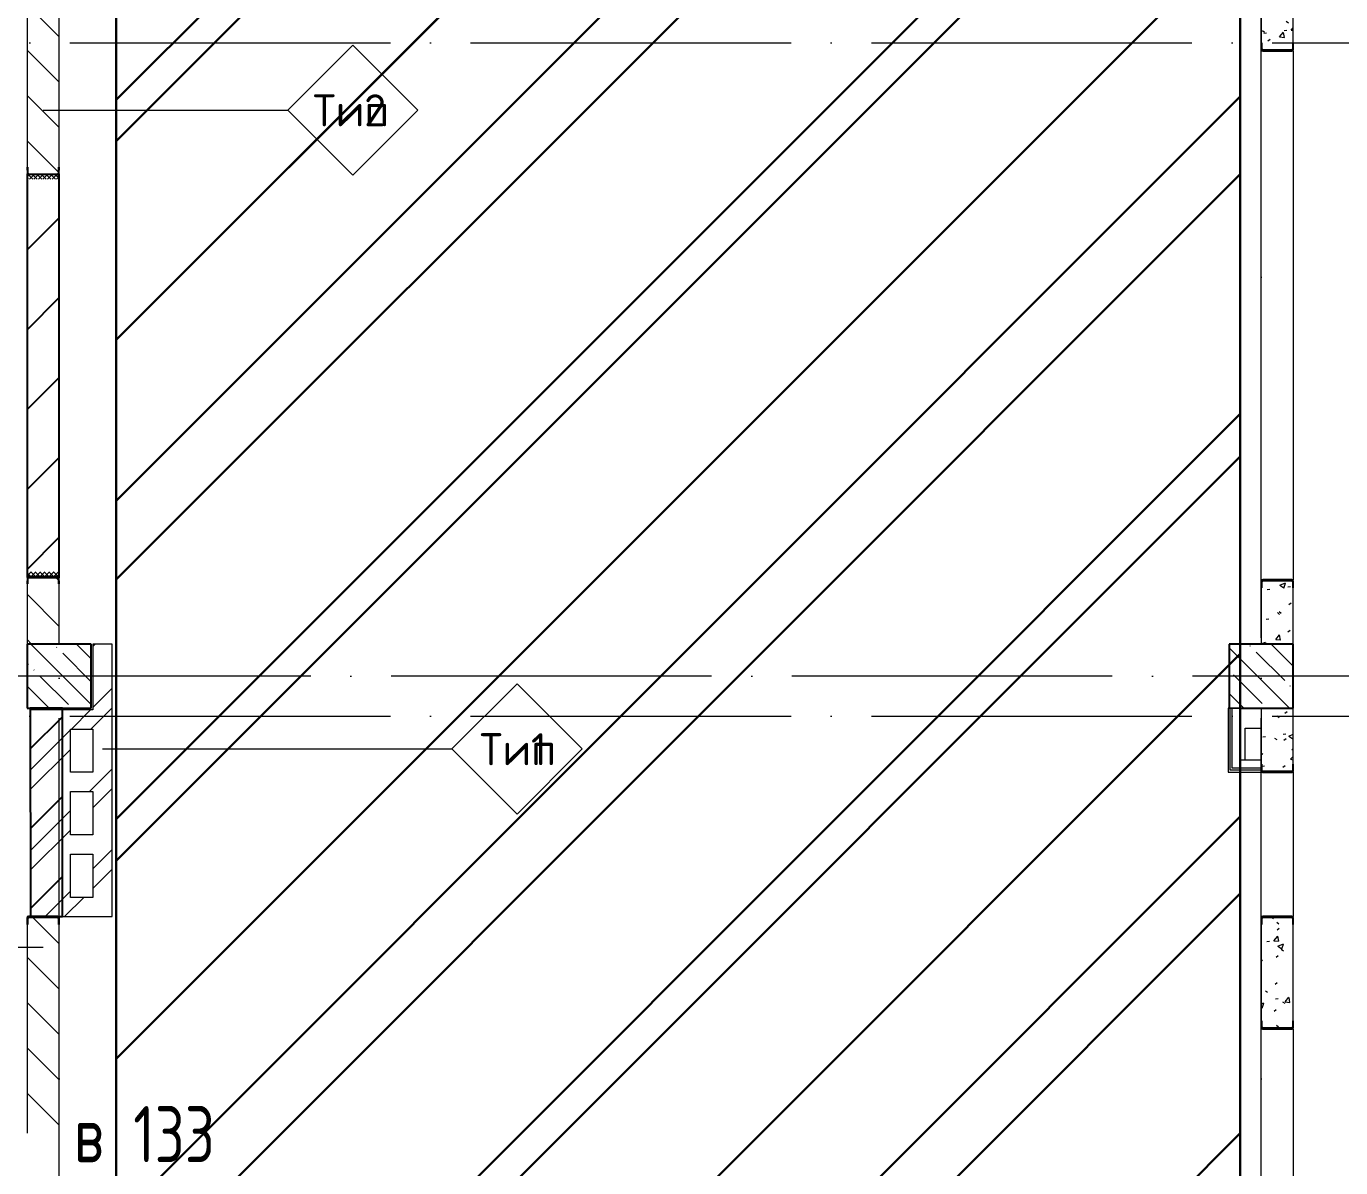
# Model space of a CAD drawing. Header units: millimetres. Extents: x -68946 to 690821, y -552984 to 293768.
# Drawn here: x 173754 to 181954, y -88026 to -80907 of the extents above; entities that cross this region are included whole.
import ezdxf

# ---------------------------------------------------------------- set-up
doc = ezdxf.new("R2010")
doc.units = ezdxf.units.MM
doc.linetypes.add('ADSK_Линия сетки', pattern=[2500, 2000, -250, 0, -250])
doc.linetypes.add('ADSK_Скрыто', pattern=[600, 300, -300])
for name, color, linetype, lineweight in [('0) блоки', 250, 'Continuous', 25), ('1.2) Стяжка 6 вып.', 30, 'Continuous', 30), ('1.3) Звуко-изол           6 вып.', 90, 'Continuous', 30), ('1.4) Стяжка 6 вып.', 30, 'Continuous', 30), ('A-DOOR-____-OTLN', 250, 'Continuous', 5), ('A-FLOR-____-OTLN', 250, 'Continuous', 9), ('A-WALL-____-IDEN', 250, 'Continuous', 9), ('A-WALL-____-MCUT', 250, 'Continuous', 13), ('A-WALL-____-PATT', 250, 'Continuous', 13), ('A-WALL-FNSH-MCUT', 250, 'Continuous', 13), ('G-____-____-SYMB', 250, 'ADSK_Скрыто', 9), ('I-WALL-____-OTLN', 250, 'Continuous', 9), ('S-COLS-____-MCUT', 250, 'Continuous', 25), ('S-COLS-____-OTLN', 250, 'Continuous', 9), ('S-GRID-____-OTLN', 250, 'Continuous', 9)]:
    doc.layers.add(name, color=color, linetype=linetype, lineweight=lineweight)
doc.styles.add('GOST Common_2', font='', dxfattribs={"width": 0.8, "height": 350})
doc.styles.add('ISOCPEUR_3', font='isocpeur.ttf', dxfattribs={"height": 250})
doc.styles.get('GOST Common_2').set_extended_font_data('GOST Common')
pattern_1 = [(50, (28708.77, -120984.93), (364.36793, -31.8783), [38.1, -419.1]), (355, (28708.77, -120984.93), (-70.48585, 382.1133), [30.48, -335.28]), (100.451, (28739.14, -120987.6), (293.885, 350.2334), [32.38, -356.18]), (46.184, (28708.77, -120883.33), (542.1585, -84.0858), [57.15, -628.65]), (96.636, (28753.95, -120890.34), (474.8049, 494.8554), [48.57, -534.27]), (351.184, (28708.8, -120883.33), (474.8102, 494.85), [45.72, -502.92]), (21, (28759.57, -120908.73), (303.22847, -204.53046), [38.1, -419.1]), (326, (28759.57, -120908.73), (123.6039, 368.376), [30.48, -335.28]), (71.451, (28784.84, -120925.78), (426.8341, 163.8427), [32.38, -356.18]), (37.5, (28708.77, -120984.93), (6.17665, 169.11015), [16.764, -314.452, 16.764, -323.596, -336.55]), (37.5, (28708.77, -120984.93), (6.17665, 169.11015), [-671.576, 16.764, -319.786]), (7.5, (28708.77, -120984.93), (133.63888, 200.3615), [16.764, -177.292, 16.764, -306.832, -128.27]), (7.5, (28708.77, -120984.93), (133.63888, 200.3615), [-517.652, 16.764, -111.506]), (327.5, (28595.49, -120984.93), (271.18182, -11.45836), [16.764, -110.236, 16.764, -379.476, -525.78]), (327.5, (28595.49, -120984.93), (271.18182, -11.45836), [-523.24, 16.764, -509.016]), (317.5, (28544.7, -120984.93), (296.2585, 50.85285), [16.764, -148.336, 16.764, -246.38, -373.38]), (317.5, (28544.7, -120984.93), (296.2585, 50.85285), [-428.244, 16.764, -356.616])]
pattern_2 = [(45, (28708.77, -120984.93), (-251.4472, 251.4472), []), (45, (28708.77, -120603.93), (-251.4472, 251.4472), [])]
pattern_3 = [(135, (28708.77, -120984.93), (-141.42136, -141.42136), [])]

# ---------------------------------------------------------------- blocks, each defined once
blk = doc.blocks.new('Дверь_СКБ_2Ст_Фрамуга2 - Н_ВВ-3_2500x2600h_Учебные помещения_Фрамуга слева-V1-АР1_Кладочный план 2 этажа С2и3')
at = {"layer": 'A-DOOR-____-OTLN'}
h = blk.add_hatch(dxfattribs=at)
h.set_pattern_fill('FP_5', color=256, style=0, pattern_type=2)
h.set_pattern_definition([(45, (-1071.384, 164.685), (-14.1421, 14.1421), []), (135, (-1071.384, 164.685), (-14.1421, -14.1421), [])])
h.paths.add_polyline_path([(-1212.5, -100), (-1212.5, 100), (-1237.5, 99.2), (-1237.5, -100)])
h = blk.add_hatch(dxfattribs=at)
h.set_pattern_fill('FP_4', color=256, style=0, pattern_type=2)
h.set_pattern_definition([(135, (1051.41, 164.685), (-14.1421, -14.1421), []), (225, (1051.41, 164.685), (14.1421, -14.1421), [])])
h.paths.add_polyline_path([(1262.5, -100), (1262.5, 100), (1237.5, 100), (1237.5, -100)])
blk = doc.blocks.new('BSC_Колонна _Прямоугольная - 400x400-V29-АР1_Кладочный план 2 этажа С2и3')
at = {"layer": 'S-COLS-____-OTLN', "lineweight": 5}
h = blk.add_hatch(dxfattribs=at)
h.set_pattern_fill('FP_70', color=256, style=0, pattern_type=2)
h.set_pattern_definition([(135, (-145250, -36025), (-142.5612, -142.5612), []), (135, (-145107.44, -36025), (-142.5612, -142.5612), [252.016, -50.403, 3.353, -47.05])])
h.paths.add_polyline_path([(-200, -200), (200, -200), (200, 200), (-200, 200)])
at = {"layer": 'S-COLS-____-MCUT'}
for p, q in [((200, 200), (-200, 200)), ((-200, 200), (-200, -200)), ((200, -200), (200, 200)), ((-200, -200), (200, -200))]:
    blk.add_line(p, q, dxfattribs=at)
blk = doc.blocks.new('ADSK_КолоннаНесущая_Швеллер_Гнутый_ГОСТ 8278-83 - 200х50х4_таб_1 2-38569602-АР1_Кладочный план 2 этажа С2и3')
at = {"layer": 'S-COLS-____-MCUT'}
for p, q in [((-10.1, 90), (-10.1, -90)), ((-6.1, -90), (-6.1, 90)), ((39.9, 100), (-0.1, 100)), ((-0.1, 96), (39.9, 96)), ((39.9, 96), (39.9, 100)), ((39.9, -96), (-0.1, -96)), ((-0.1, -100), (39.9, -100)), ((39.9, -100), (39.9, -96))]:
    blk.add_line(p, q, dxfattribs=at)
for centre, radius, start, end in [((-0.1, 90), 10, 90, 180), ((-0.1, 90), 6, 90, 180), ((-0.1, -90), 10, 180, 270), ((-0.1, -90), 6, 180, 270)]:
    blk.add_arc(centre, radius, start, end, dxfattribs=at)
blk = doc.blocks.new('ADSK_КолоннаНесущая_Швеллер_Гнутый_ГОСТ 8278-83 - 200х50х4_таб_1 2-V42-АР1_Кладочный план 2 этажа С2и3')
at = {"layer": 'S-COLS-____-MCUT'}
for p, q in [((-6.1, -90), (-6.1, 90)), ((-0.1, 96), (39.9, 96)), ((39.9, 100), (19.9, 100)), ((39.9, 96), (39.9, 100)), ((39.9, -96), (-0.1, -96)), ((19.9, -100), (39.9, -100)), ((39.9, -100), (39.9, -96))]:
    blk.add_line(p, q, dxfattribs=at)
for centre, radius, start, end in [((-0.1, 90), 10, 90.3368, 180), ((-0.1, 90), 6, 90, 180), ((-0.1, -90), 10, 180, 270), ((-0.1, -90), 6, 180, 270)]:
    blk.add_arc(centre, radius, start, end, dxfattribs=at)
blk = doc.blocks.new('ADSK_КолоннаНесущая_Швеллер_Гнутый_ГОСТ 8278-83 - 200х50х4_таб_1 2-V47-АР1_Кладочный план 2 этажа С2и3')
at = {"layer": 'S-COLS-____-MCUT'}
for p, q in [((-10.1, 90), (-10.1, -90)), ((-6.1, -90), (-6.1, 90)), ((39.9, 100), (-0.1, 100)), ((-0.1, 96), (39.9, 96)), ((39.9, 96), (39.9, 100)), ((39.9, -96), (-0.1, -96)), ((-0.1, -100), (39.9, -100)), ((39.9, -100), (39.9, -96))]:
    blk.add_line(p, q, dxfattribs=at)
for centre, radius, start, end in [((-0.1, 90), 10, 90, 180), ((-0.1, 90), 6, 90, 180), ((-0.1, -90), 10, 180, 270), ((-0.1, -90), 6, 180, 270)]:
    blk.add_arc(centre, radius, start, end, dxfattribs=at)
blk = doc.blocks.new('ADSK_КолоннаНесущая_Швеллер_Гнутый_ГОСТ 8278-83 - 200х50х4_таб_1 2-V48-АР1_Кладочный план 2 этажа С2и3')
at = {"layer": 'S-COLS-____-MCUT'}
for p, q in [((-6.1, -90), (-6.1, 90)), ((-0.1, 96), (39.9, 96)), ((39.9, 100), (19.9, 100)), ((39.9, 96), (39.9, 100)), ((39.9, -96), (-0.1, -96)), ((19.9, -100), (39.9, -100)), ((39.9, -100), (39.9, -96))]:
    blk.add_line(p, q, dxfattribs=at)
for centre, radius, start, end in [((-0.1, 90), 10, 90, 180), ((-0.1, 90), 6, 90, 180), ((-0.1, -90), 10, 180, 269.6632), ((-0.1, -90), 6, 180, 270)]:
    blk.add_arc(centre, radius, start, end, dxfattribs=at)
blk = doc.blocks.new('ADSK_Марка_Стена - Типоразмер_ADSK_Марка-30564887-АР1_Кладочный план 2 этажа С2и3')
at = {"layer": 'A-WALL-____-IDEN'}
for p, q in [((-0.156, 4.37), (-4.213, 0.312)), ((3.901, 0.312), (-0.156, 4.37)), ((-4.213, 0.312), (-0.156, -3.745)), ((-0.156, -3.745), (3.901, 0.312))]:
    blk.add_line(p, q, dxfattribs=at)

msp = doc.modelspace()

# ---------------------------------------------------------------- hatches: boundary and pattern name
at = {"layer": '0) блоки'}
h = msp.add_hatch(dxfattribs=at)
h.set_pattern_fill('ANSI31', color=256, scale=111)
h.set_pattern_definition([(45, (16421.18, -137465.88), (-249.2021, 249.2021), [])])
h.paths.add_polyline_path([(173759.0692, -84344.876), (173959.0912, -84344.876), (173958.7724, -81830.9347), (173758.7505, -81830.9347)])
h = msp.add_hatch(dxfattribs=at)
h.set_pattern_fill('ANSI31', color=256, scale=111)
h.set_pattern_definition([(45, (16441.2, -139580.93), (-249.2021, 249.2021), [])])
h.paths.add_polyline_path([(173779.091, -86459.9342), (173979.1129, -86459.9342), (173978.7942, -85159.9342), (173778.7722, -85159.9342)])
at = {"layer": '1.2) Стяжка 6 вып.', "lineweight": 30}
h = msp.add_hatch(dxfattribs=at)
h.set_pattern_fill('ANSI31', color=256, scale=333)
h.paths.add_polyline_path([(181327.4511, -76149.9347), (174314.52, -76149.9347), (174314.52, -95534.849), (181327.4511, -95534.849)])
at = {"layer": '1.3) Звуко-изол           6 вып.', "lineweight": 30}
h = msp.add_hatch(dxfattribs=at)
h.set_pattern_fill('ANSI31', color=256, scale=500)
h.paths.add_polyline_path([(181327.4511, -76149.9347), (174314.52, -76149.9347), (174314.52, -95534.849), (181327.4511, -95534.849)])
at = {"layer": '1.4) Стяжка 6 вып.', "lineweight": 30}
h = msp.add_hatch(dxfattribs=at)
h.set_pattern_fill('ANSI32', color=256, scale=333)
h.paths.add_polyline_path([(181327.4511, -76149.9347), (174314.52, -76149.9347), (174314.52, -95534.849), (181327.4511, -95534.849)])
at = {"layer": 'A-WALL-____-PATT', "lineweight": 15}
h = msp.add_hatch(dxfattribs=at)
h.set_pattern_fill('FP_1', color=256, style=0, pattern_type=2)
h.set_pattern_definition(pattern_3)
h.paths.add_polyline_path([(173758.7722, -84759.9342), (173958.7722, -84759.9342), (173958.7722, -84334.9347), (173758.7722, -84334.9347), (173758.7722, -84364.9347)])
h.paths.add_polyline_path([(173958.7722, -81834.9347), (173958.7722, -80259.9342), (173758.7722, -80259.9342), (173758.7722, -81834.9347)])
h = msp.add_hatch(dxfattribs=at)
h.set_pattern_fill('FP_83', color=256, style=0, pattern_type=2)
h.set_pattern_definition(pattern_1)
h.paths.add_polyline_path([(181458.7503, -84759.9342), (181658.7503, -84759.9342), (181658.7503, -84359.9347), (181458.7503, -84359.9347)])
h.paths.add_polyline_path([(181658.7503, -81059.9347), (181658.7503, -80259.9342), (181458.7503, -80259.9342), (181458.7503, -81059.9347)])
h = msp.add_hatch(dxfattribs=at)
h.set_pattern_fill('FP_12', color=256, style=0, pattern_type=2)
h.set_pattern_definition(pattern_2)
h.paths.add_polyline_path([(174168.7722, -86459.9342), (174288.7722, -86459.9342), (174288.7722, -84759.9342), (174168.7722, -84759.9342), (174168.7722, -86339.9342)])
h = msp.add_hatch(dxfattribs=at)
h.set_pattern_fill('FP_12', color=256, style=0, pattern_type=2)
h.set_pattern_definition(pattern_2)
h.paths.add_polyline_path([(174028.7722, -85289.9342), (174168.7722, -85289.9342), (174168.7722, -85169.9342), (173778.7722, -85169.9342), (173778.7722, -85289.9342)])
h = msp.add_hatch(dxfattribs=at)
h.set_pattern_fill('FP_83', color=256, style=0, pattern_type=2)
h.set_pattern_definition(pattern_1)
h.paths.add_polyline_path([(181658.7503, -89659.9342), (181658.7503, -88859.9347), (181458.7503, -88859.9347), (181458.7503, -89659.9342)])
h.paths.add_polyline_path([(181458.7503, -87159.9347), (181658.7503, -87159.9347), (181658.7503, -86459.9347), (181458.7503, -86459.9347)])
h.paths.add_polyline_path([(181658.7503, -85559.9347), (181658.7503, -85159.9342), (181458.7503, -85159.9342), (181458.7503, -85559.9347)])
h = msp.add_hatch(dxfattribs=at)
h.set_pattern_fill('FP_12', color=256, style=0, pattern_type=2)
h.set_pattern_definition(pattern_2)
h.paths.add_polyline_path([(173778.7722, -86339.9342), (174028.7722, -86339.9342), (174028.7722, -85289.9342), (173778.7722, -85289.9342), (173778.7722, -86218.7736)])
h = msp.add_hatch(dxfattribs=at)
h.set_pattern_fill('FP_12', color=256, style=0, pattern_type=2)
h.set_pattern_definition(pattern_2)
h.paths.add_polyline_path([(174028.7722, -85679.9342), (174168.7722, -85679.9342), (174168.7722, -85559.9342), (174028.7722, -85559.9342)])
h = msp.add_hatch(dxfattribs=at)
h.set_pattern_fill('FP_12', color=256, style=0, pattern_type=2)
h.set_pattern_definition(pattern_2)
h.paths.add_polyline_path([(174168.7722, -86459.9342), (174168.7722, -86339.9342), (173778.7722, -86339.9342), (173778.7722, -86459.9342), (173958.7722, -86459.9342)])
h = msp.add_hatch(dxfattribs=at)
h.set_pattern_fill('FP_1', color=256, style=0, pattern_type=2)
h.set_pattern_definition(pattern_3)
h.paths.add_polyline_path([(173958.7722, -87809.9336), (173958.7722, -86459.9342), (173758.7722, -86459.9342), (173758.7722, -87809.9336)])
at = {"layer": 'S-COLS-____-OTLN', "lineweight": 5}
h = msp.add_hatch(dxfattribs=at)
h.set_pattern_fill('FP_40', color=256, style=0, pattern_type=2)
h.set_pattern_definition([(135, (28708.77, -120984.93), (-142.5612, -142.5612), []), (135, (28851.33, -120984.93), (-142.5612, -142.5612), [252.016, -50.403, 3.353, -47.05])])
h.paths.add_polyline_path([(181258.7722, -85159.9342), (181658.7722, -85159.9342), (181658.7722, -84759.9342), (181258.7722, -84759.9342)])

# ---------------------------------------------------------------- linework, layer by layer
at = {"layer": '0) блоки'}
for points in [[(173759.0692, -84344.876), (173959.0912, -84344.876), (173958.7724, -81830.9347), (173758.7505, -81830.9347)], [(173779.091, -86459.9342), (173979.1129, -86459.9342), (173978.7942, -85159.9342), (173778.7722, -85159.9342)]]:
    msp.add_lwpolyline(points, close=True, dxfattribs=at)
at = {"layer": '1.2) Стяжка 6 вып.', "lineweight": 30}
msp.add_lwpolyline([(181327.4511, -76149.9347), (174314.52, -76149.9347), (174314.52, -95534.849), (181327.4511, -95534.849)], close=True, dxfattribs=at)
at = {"layer": 'A-FLOR-____-OTLN'}
for p, q in [((181358.7503, -85484.6186), (181358.7503, -85284.6186)), ((181358.7503, -85284.6186), (181458.7503, -85284.6186))]:
    msp.add_line(p, q, dxfattribs=at)
at = {"layer": 'A-WALL-____-IDEN'}
for p, q in [((173858.7722, -81430.0224), (175384.9368, -81430.0224)), ((174228.7722, -85414.4954), (176409.4907, -85414.4954)), ((173858.7722, -86652.0936), (172360.6344, -86652.0936))]:
    msp.add_line(p, q, dxfattribs=at)
at = {"layer": 'A-WALL-____-MCUT', "color": 7, "lineweight": 15}
for p, q in [((173758.7722, -80259.9342), (173758.7722, -81804.9347)), ((181458.7503, -80259.9342), (181458.7503, -81059.9347)), ((181658.7503, -81059.9347), (181658.7503, -80259.9342)), ((173958.7722, -81804.9347), (173958.7722, -80804.9347)), ((181458.7503, -81059.9347), (181658.7503, -81059.9347)), ((173758.7722, -84364.9347), (173758.7722, -84759.9342)), ((173958.7722, -84759.9342), (173958.7722, -84364.9347)), ((181458.7503, -84359.9347), (181458.7503, -84759.9342)), ((181658.7503, -84359.9347), (181458.7503, -84359.9347)), ((181658.7503, -84759.9342), (181658.7503, -84359.9347)), ((174168.7722, -84759.9342), (174168.7722, -85169.9342)), ((174288.7722, -84759.9342), (174168.7722, -84759.9342)), ((174288.7722, -86459.9342), (174288.7722, -84759.9342)), ((181458.7503, -84759.9342), (181658.7503, -84759.9342)), ((173778.7722, -85169.9342), (173778.7722, -86459.9342)), ((174168.7722, -85169.9342), (173778.7722, -85169.9342)), ((181458.7503, -85159.9342), (181458.7503, -85559.9347)), ((181658.7503, -85159.9342), (181458.7503, -85159.9342)), ((181658.7503, -85559.9347), (181658.7503, -85159.9342)), ((174028.7722, -85559.9342), (174028.7722, -85289.9342)), ((174028.7722, -85289.9342), (174168.7722, -85289.9342)), ((174168.7722, -85289.9342), (174168.7722, -85559.9342)), ((174168.7722, -85559.9342), (174028.7722, -85559.9342)), ((181458.7503, -85559.9347), (181658.7503, -85559.9347)), ((174028.7722, -85949.9342), (174028.7722, -85679.9342)), ((174028.7722, -85679.9342), (174168.7722, -85679.9342)), ((174168.7722, -85679.9342), (174168.7722, -85949.9342)), ((174168.7722, -85949.9342), (174028.7722, -85949.9342)), ((174028.7722, -86339.9342), (174028.7722, -86069.9342)), ((174028.7722, -86069.9342), (174168.7722, -86069.9342)), ((174168.7722, -86069.9342), (174168.7722, -86339.9342)), ((174168.7722, -86339.9342), (174028.7722, -86339.9342)), ((173758.7722, -86459.9342), (173758.7722, -87809.9336)), ((173778.7722, -86459.9342), (173758.7722, -86459.9342)), ((173958.7722, -86459.9342), (174288.7722, -86459.9342)), ((173958.7722, -87809.9336), (173958.7722, -86459.9342)), ((181458.7503, -86459.9347), (181458.7503, -87159.9347)), ((181658.7503, -86459.9347), (181458.7503, -86459.9347)), ((181658.7503, -87159.9347), (181658.7503, -86459.9347)), ((181458.7503, -87159.9347), (181658.7503, -87159.9347))]:
    msp.add_line(p, q, dxfattribs=at)
at = {"layer": 'A-WALL-____-MCUT', "color": 42, "lineweight": 15}
for p, q in [((181326.7503, -85159.9342), (181258.7722, -85159.9342)), ((181264.2503, -85547.1186), (181264.2503, -85159.9342)), ((181458.7722, -85547.1186), (181264.2503, -85547.1186))]:
    msp.add_line(p, q, dxfattribs=at)
at = {"layer": 'A-WALL-____-MCUT', "color": 30, "lineweight": 15}
for p, q in [((181276.7503, -85534.6186), (181276.7503, -85159.9342)), ((181326.7503, -85484.6186), (181326.7503, -85159.9342)), ((181458.7722, -85484.6186), (181326.7503, -85484.6186)), ((181458.7722, -85534.6186), (181458.7722, -85484.6186)), ((181458.7722, -85534.6186), (181276.7503, -85534.6186))]:
    msp.add_line(p, q, dxfattribs=at)
at = {"layer": 'A-WALL-____-MCUT', "lineweight": 15}
msp.add_line((173958.7722, -86459.9342), (173778.7722, -86459.9342), dxfattribs=at)
at = {"layer": 'A-WALL-FNSH-MCUT', "lineweight": 15}
for p, q in [((181251.7503, -85159.9342), (181251.7503, -85559.6186)), ((181258.7722, -85159.9342), (181251.7503, -85159.9342)), ((181251.7503, -85559.6186), (181458.7722, -85559.6186)), ((181458.7722, -85559.6186), (181458.7722, -85534.6186))]:
    msp.add_line(p, q, dxfattribs=at)
at = {"layer": 'I-WALL-____-OTLN', "lineweight": 15}
for p, q in [((181458.7503, -84359.9347), (181458.7503, -81059.9347)), ((181658.7503, -81059.9347), (181658.7503, -84359.9347)), ((181458.7503, -86459.9347), (181458.7503, -85559.9347)), ((181658.7503, -85559.9347), (181658.7503, -86459.9347)), ((181458.7503, -88859.9347), (181458.7503, -87159.9347)), ((181658.7503, -87159.9347), (181658.7503, -88859.9347))]:
    msp.add_line(p, q, dxfattribs=at)
at = {"layer": 'S-COLS-____-MCUT'}
for p, q in [((181658.7722, -84759.9342), (181258.7722, -84759.9342)), ((181258.7722, -84759.9342), (181258.7722, -85159.9342)), ((181658.7722, -85159.9342), (181658.7722, -84759.9342)), ((181326.7503, -85159.9342), (181658.7722, -85159.9342))]:
    msp.add_line(p, q, dxfattribs=at)
at = {"layer": 'S-COLS-____-OTLN'}
for p, q in [((181258.7722, -85159.9342), (181264.2503, -85159.9342)), ((181264.2503, -85159.9342), (181276.7503, -85159.9342)), ((181276.7503, -85159.9342), (181326.7503, -85159.9342))]:
    msp.add_line(p, q, dxfattribs=at)
at = {"layer": 'S-GRID-____-OTLN', "linetype": 'ADSK_Линия сетки'}
for p, q in [((173958.7722, -124723.7741), (173958.7722, -59782.9296)), ((181458.7722, -124723.7741), (181458.7722, -59782.9296)), ((94022.7944, -81009.9342), (185529.6518, -81009.9342)), ((185529.6518, -84959.9342), (128028.7722, -84959.9342)), ((94022.7944, -85209.9342), (184259.6518, -85209.9342))]:
    msp.add_line(p, q, dxfattribs=at)

# ---------------------------------------------------------------- block references
at = {"layer": 'A-DOOR-____-OTLN', "color": 255, "rotation": 89.99999999999993}
msp.add_blockref('Дверь_СКБ_2Ст_Фрамуга2 - Н_ВВ-3_2500x2600h_Учебные помещения_Фрамуга слева-V1-АР1_Кладочный план 2 этажа С2и3', (173858.7722, -83097.4347), dxfattribs=at)
at = {"layer": 'A-WALL-____-IDEN', "xscale": 99.99999999999993, "yscale": 99.99999999999993, "zscale": 99.99999999999993}
for p in [(175806.2787, -81461.2724), (176830.8326, -85445.7454)]:
    msp.add_blockref('ADSK_Марка_Стена - Типоразмер_ADSK_Марка-30564887-АР1_Кладочный план 2 этажа С2и3', p, dxfattribs=at)
at = {"layer": 'S-COLS-____-OTLN'}
for name, p, rotation in [('ADSK_КолоннаНесущая_Швеллер_Гнутый_ГОСТ 8278-83 - 200х50х4_таб_1 2-38569602-АР1_Кладочный план 2 этажа С2и3', (181558.7503, -81049.8347), 89.99999999996523), ('ADSK_КолоннаНесущая_Швеллер_Гнутый_ГОСТ 8278-83 - 200х50х4_таб_1 2-V42-АР1_Кладочный план 2 этажа С2и3', (173858.7503, -81824.8347), 90.00000000000044), ('ADSK_КолоннаНесущая_Швеллер_Гнутый_ГОСТ 8278-83 - 200х50х4_таб_1 2-V48-АР1_Кладочный план 2 этажа С2и3', (173858.7503, -84345.0347), 269.9999999999995), ('ADSK_КолоннаНесущая_Швеллер_Гнутый_ГОСТ 8278-83 - 200х50х4_таб_1 2-38569602-АР1_Кладочный план 2 этажа С2и3', (181558.7503, -84370.0347), 269.9999999999649), ('ADSK_КолоннаНесущая_Швеллер_Гнутый_ГОСТ 8278-83 - 200х50х4_таб_1 2-38569602-АР1_Кладочный план 2 этажа С2и3', (181558.7503, -85549.8347), 89.99999999996523), ('ADSK_КолоннаНесущая_Швеллер_Гнутый_ГОСТ 8278-83 - 200х50х4_таб_1 2-V47-АР1_Кладочный план 2 этажа С2и3', (173858.7503, -86470.0342), 269.9999999999995), ('ADSK_КолоннаНесущая_Швеллер_Гнутый_ГОСТ 8278-83 - 200х50х4_таб_1 2-38569602-АР1_Кладочный план 2 этажа С2и3', (181558.7503, -86470.0347), 269.9999999999649), ('ADSK_КолоннаНесущая_Швеллер_Гнутый_ГОСТ 8278-83 - 200х50х4_таб_1 2-38569602-АР1_Кладочный план 2 этажа С2и3', (181558.7503, -87149.8347), 89.99999999996523)]:
    msp.add_blockref(name, p, dxfattribs=dict(at, rotation=rotation))
msp.add_blockref('BSC_Колонна _Прямоугольная - 400x400-V29-АР1_Кладочный план 2 этажа С2и3', (173958.7722, -84959.9342), dxfattribs=at)

# ---------------------------------------------------------------- texts
at = {"layer": 'A-WALL-____-IDEN', "char_height": 200, "attachment_point": 1, "style": 'ISOCPEUR_3'}
for s, insert, width in [('Тип', (175541.8978, -81331.6037), 387.215062), (' 2', (175861.3822, -81331.6037), 230.084312), ('Тип', (176582.5517, -85316.0768), 387.215062), (' 1', (176902.0361, -85316.0768), 190.801625)]:
    msp.add_mtext(s, dxfattribs=dict(at, insert=insert, width=width))
at = {"layer": 'G-____-____-SYMB', "linetype": 'Continuous', "char_height": 350, "attachment_point": 1, "style": 'GOST Common_2'}
for s, insert, width in [(' 133', (174251.0279, -87641.7417), 756.793), ('\\fGOST Common|b0|i0|c204|p34|;\\W.8;в', (174049.9445, -87641.7417), 243.713)]:
    msp.add_mtext(s, dxfattribs=dict(at, insert=insert, width=width))

doc.saveas('drawing.dxf')
